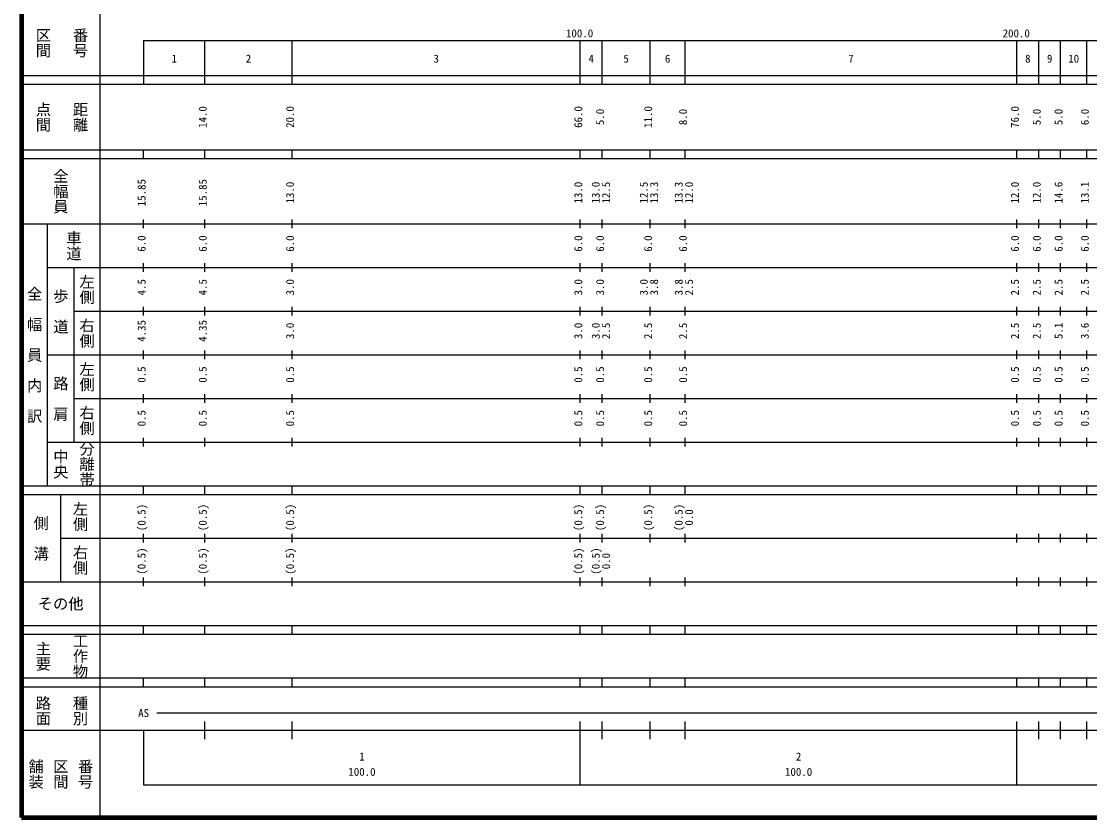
# Model space of a CAD drawing. Units: millimetres on the paper, enlarged 1000 times. Extents: x 40000 to 680000, y 20000 to 380000.
# Drawn here: x 40000 to 284651, y 20000 to 202409 of the extents above; entities that cross this region are included whole.
import ezdxf
from ezdxf.enums import TextEntityAlignment as Align

# ---------------------------------------------------------------- set-up
doc = ezdxf.new("R2010")
doc.units = ezdxf.units.MM
doc.header["$LTSCALE"] = 1000
doc.layers.add('M-TTL', color=2, linetype='Continuous', lineweight=140)
doc.layers.add('M-TTL-BAND', color=7, linetype='Continuous', lineweight=25)
doc.styles.add('@ＭＳ ゴシック', font='')
doc.styles.add('ＭＳ ゴシック', font='')
doc.styles.get('@ＭＳ ゴシック').set_extended_font_data('@MS Gothic')
doc.styles.get('ＭＳ ゴシック').set_extended_font_data('MS Gothic')

msp = doc.modelspace()

# ---------------------------------------------------------------- linework, layer by layer
at = {"layer": 'M-TTL'}
for p, q in [((40000, 380000), (40000, 20000)), ((40000, 20000), (680000, 20000))]:
    msp.add_line(p, q, dxfattribs=at)
at = {"layer": 'M-TTL-BAND'}
for p, q in [((58000, 370000), (58000, 20000)), ((68000, 198000), (579000, 198000)), ((68000, 198000), (68000, 188000)), ((82000, 188000), (82000, 198000)), ((102000, 188000), (102000, 198000)), ((168000, 188000), (168000, 198000)), ((173000, 188000), (173000, 198000)), ((184000, 188000), (184000, 198000)), ((192000, 188000), (192000, 198000)), ((268000, 188000), (268000, 198000)), ((273000, 188000), (273000, 198000)), ((278000, 188000), (278000, 198000)), ((284000, 188000), (284000, 198000)), ((40000, 190000), (579000, 190000)), ((40000, 188000), (579000, 188000)), ((40000, 173000), (579000, 173000)), ((68000, 171000), (68000, 173000)), ((82000, 171000), (82000, 173000)), ((102000, 171000), (102000, 173000)), ((168000, 171000), (168000, 173000)), ((173000, 171000), (173000, 173000)), ((184000, 171000), (184000, 173000)), ((192000, 171000), (192000, 173000)), ((268000, 171000), (268000, 173000)), ((273000, 171000), (273000, 173000)), ((278000, 171000), (278000, 173000)), ((284000, 171000), (284000, 173000)), ((40000, 171000), (579000, 171000)), ((68000, 155000), (68000, 157000)), ((82000, 155000), (82000, 157000)), ((102000, 155000), (102000, 157000)), ((168000, 155000), (168000, 157000)), ((173000, 155000), (173000, 157000)), ((184000, 155000), (184000, 157000)), ((192000, 155000), (192000, 157000)), ((268000, 155000), (268000, 157000)), ((273000, 155000), (273000, 157000)), ((278000, 155000), (278000, 157000)), ((284000, 155000), (284000, 157000)), ((40000, 156000), (579000, 156000)), ((46000, 96000), (46000, 156000)), ((68000, 145000), (68000, 147000)), ((82000, 145000), (82000, 147000)), ((102000, 145000), (102000, 147000)), ((168000, 145000), (168000, 147000)), ((173000, 145000), (173000, 147000)), ((184000, 145000), (184000, 147000)), ((192000, 145000), (192000, 147000)), ((268000, 145000), (268000, 147000)), ((273000, 145000), (273000, 147000)), ((278000, 145000), (278000, 147000)), ((284000, 145000), (284000, 147000)), ((46000, 146000), (579000, 146000)), ((52000, 146000), (52000, 106000)), ((52000, 136000), (579000, 136000)), ((68000, 135000), (68000, 137000)), ((82000, 135000), (82000, 137000)), ((102000, 135000), (102000, 137000)), ((168000, 135000), (168000, 137000)), ((173000, 135000), (173000, 137000)), ((184000, 135000), (184000, 137000)), ((192000, 135000), (192000, 137000)), ((268000, 135000), (268000, 137000)), ((273000, 135000), (273000, 137000)), ((278000, 135000), (278000, 137000)), ((284000, 135000), (284000, 137000)), ((46000, 126000), (579000, 126000)), ((68000, 125000), (68000, 127000)), ((82000, 125000), (82000, 127000)), ((102000, 125000), (102000, 127000)), ((168000, 125000), (168000, 127000)), ((173000, 125000), (173000, 127000)), ((184000, 125000), (184000, 127000)), ((192000, 125000), (192000, 127000)), ((268000, 125000), (268000, 127000)), ((273000, 125000), (273000, 127000)), ((278000, 125000), (278000, 127000)), ((284000, 125000), (284000, 127000)), ((52000, 116000), (579000, 116000)), ((68000, 115000), (68000, 117000)), ((82000, 115000), (82000, 117000)), ((102000, 115000), (102000, 117000)), ((168000, 115000), (168000, 117000)), ((173000, 115000), (173000, 117000)), ((184000, 115000), (184000, 117000)), ((192000, 115000), (192000, 117000)), ((268000, 115000), (268000, 117000)), ((273000, 115000), (273000, 117000)), ((278000, 115000), (278000, 117000)), ((284000, 115000), (284000, 117000)), ((46000, 106000), (579000, 106000)), ((68000, 105000), (68000, 107000)), ((82000, 105000), (82000, 107000)), ((102000, 105000), (102000, 107000)), ((168000, 105000), (168000, 107000)), ((173000, 105000), (173000, 107000)), ((184000, 105000), (184000, 107000)), ((192000, 105000), (192000, 107000)), ((268000, 105000), (268000, 107000)), ((273000, 105000), (273000, 107000)), ((278000, 105000), (278000, 107000)), ((284000, 105000), (284000, 107000)), ((40000, 96000), (579000, 96000)), ((68000, 94000), (68000, 96000)), ((82000, 94000), (82000, 96000)), ((102000, 94000), (102000, 96000)), ((168000, 94000), (168000, 96000)), ((173000, 94000), (173000, 96000)), ((184000, 94000), (184000, 96000)), ((192000, 94000), (192000, 96000)), ((268000, 94000), (268000, 96000)), ((273000, 94000), (273000, 96000)), ((278000, 94000), (278000, 96000)), ((284000, 94000), (284000, 96000)), ((40000, 94000), (579000, 94000)), ((49000, 94000), (49000, 74000)), ((49000, 84000), (579000, 84000)), ((68000, 83000), (68000, 85000)), ((82000, 83000), (82000, 85000)), ((102000, 83000), (102000, 85000)), ((168000, 83000), (168000, 85000)), ((173000, 83000), (173000, 85000)), ((184000, 83000), (184000, 85000)), ((192000, 83000), (192000, 85000)), ((268000, 83000), (268000, 85000)), ((273000, 83000), (273000, 85000)), ((278000, 83000), (278000, 85000)), ((284000, 83000), (284000, 85000)), ((40000, 74000), (579000, 74000)), ((68000, 73000), (68000, 75000)), ((82000, 73000), (82000, 75000)), ((102000, 73000), (102000, 75000)), ((168000, 73000), (168000, 75000)), ((173000, 73000), (173000, 75000)), ((184000, 73000), (184000, 75000)), ((192000, 73000), (192000, 75000)), ((268000, 73000), (268000, 75000)), ((273000, 73000), (273000, 75000)), ((278000, 73000), (278000, 75000)), ((284000, 73000), (284000, 75000)), ((40000, 64000), (579000, 64000)), ((68000, 62000), (68000, 64000)), ((82000, 62000), (82000, 64000)), ((102000, 62000), (102000, 64000)), ((168000, 62000), (168000, 64000)), ((173000, 62000), (173000, 64000)), ((184000, 62000), (184000, 64000)), ((192000, 62000), (192000, 64000)), ((268000, 62000), (268000, 64000)), ((273000, 62000), (273000, 64000)), ((278000, 62000), (278000, 64000)), ((284000, 62000), (284000, 64000)), ((40000, 62000), (579000, 62000)), ((40000, 52000), (579000, 52000)), ((68000, 50000), (68000, 52000)), ((82000, 50000), (82000, 52000)), ((102000, 50000), (102000, 52000)), ((168000, 50000), (168000, 52000)), ((173000, 50000), (173000, 52000)), ((184000, 50000), (184000, 52000)), ((192000, 50000), (192000, 52000)), ((268000, 50000), (268000, 52000)), ((273000, 50000), (273000, 52000)), ((278000, 50000), (278000, 52000)), ((284000, 50000), (284000, 52000)), ((40000, 50000), (579000, 50000)), ((71000, 44000), (565000, 44000)), ((82000, 38000), (82000, 42000)), ((102000, 38000), (102000, 42000)), ((168000, 27500), (168000, 42000)), ((173000, 38000), (173000, 42000)), ((184000, 38000), (184000, 42000)), ((192000, 38000), (192000, 42000)), ((268000, 27500), (268000, 42000)), ((273000, 38000), (273000, 42000)), ((278000, 38000), (278000, 42000)), ((284000, 38000), (284000, 42000)), ((40000, 40000), (579000, 40000)), ((68000, 40000), (68000, 27500)), ((68000, 27500), (579000, 27500))]:
    msp.add_line(p, q, dxfattribs=at)

# ---------------------------------------------------------------- texts
at = {"layer": 'M-TTL-BAND', "style": '@ＭＳ ゴシック'}
for s, p in [('区間', (45000, 197500)), ('番号', (53500, 197500)), ('点間', (45000, 180500)), ('距離', (53500, 180500)), ('全幅員', (49000, 163500)), ('車道', (52000, 151000)), ('左側', (55000, 141000)), ('全\u3000幅\u3000員\u3000内\u3000訳', (43000, 126000)), ('歩\u3000道', (49000, 136000)), ('右側', (55000, 131000)), ('左側', (55000, 121000)), ('路\u3000肩', (49000, 116000)), ('右側', (55000, 111000)), ('分離帯', (55000, 101000)), ('中央', (49000, 101000)), ('左側', (53500, 89000)), ('側\u3000溝', (44500, 84000)), ('右側', (53500, 79000)), ('工作物', (53500, 57000)), ('主要', (45000, 57000)), ('路面', (45000, 44500)), ('種別', (53500, 44500)), ('舗装', (43333, 30000)), ('区間', (49000, 30000)), ('番号', (54667, 30000))]:
    msp.add_text(s, height=2566, rotation=270, dxfattribs=at).set_placement(p, align=Align.MIDDLE_CENTER)
at = {"layer": 'M-TTL-BAND', "style": 'ＭＳ ゴシック'}
for s, p in [('100.0', (167844, 198195)), ('200.0', (267844, 198195)), ('1', (75000, 192405)), ('2', (92000, 192405)), ('3', (135000, 192405)), ('4', (170500, 192405)), ('5', (178500, 192405)), ('6', (188000, 192405)), ('7', (230000, 192405)), ('8', (270500, 192405)), ('9', (275500, 192405)), ('10', (281000, 192405)), ('AS', (68000, 42500)), ('1', (118000, 32523)), ('2', (218000, 32523)), ('100.0', (118000, 29033)), ('100.0', (218000, 29033))]:
    msp.add_text(s, height=1833, dxfattribs=at).set_placement(p, align=Align.BOTTOM_CENTER)
for s, p in [('14.0', (83000, 180500)), ('20.0', (103000, 180500)), ('66.0', (169000, 180500)), ('5.0', (174000, 180500)), ('11.0', (185000, 180500)), ('8.0', (193000, 180500)), ('76.0', (269000, 180500)), ('5.0', (274000, 180500)), ('5.0', (279000, 180500)), ('6.0', (285000, 180500)), ('15.85', (69000, 163174)), ('15.85', (83000, 163174)), ('13.0', (103000, 163174)), ('13.0', (169000, 163174)), ('13.0', (173000, 163174)), ('12.5', (175370, 163174)), ('12.5', (184000, 163174)), ('13.3', (186370, 163174)), ('13.3', (192000, 163174)), ('12.0', (194370, 163174)), ('12.0', (269000, 163174)), ('12.0', (274000, 163174)), ('14.6', (279000, 163174)), ('13.1', (285000, 163174)), ('6.0', (69000, 151500)), ('6.0', (83000, 151500)), ('6.0', (103000, 151500)), ('6.0', (169000, 151500)), ('6.0', (174000, 151500)), ('6.0', (185000, 151500)), ('6.0', (193000, 151500)), ('6.0', (269000, 151500)), ('6.0', (274000, 151500)), ('6.0', (279000, 151500)), ('6.0', (285000, 151500)), ('4.5', (69000, 141500)), ('4.5', (83000, 141500)), ('3.0', (103000, 141500)), ('3.0', (169000, 141500)), ('3.0', (174000, 141500)), ('3.0', (184000, 141500)), ('3.8', (186370, 141500)), ('3.8', (192000, 141500)), ('2.5', (194370, 141500)), ('2.5', (269000, 141500)), ('2.5', (274000, 141500)), ('2.5', (279000, 141500)), ('2.5', (285000, 141500)), ('4.35', (69000, 131500)), ('4.35', (83000, 131500)), ('3.0', (103000, 131500)), ('3.0', (169000, 131500)), ('3.0', (173000, 131500)), ('2.5', (175370, 131500)), ('2.5', (185000, 131500)), ('2.5', (193000, 131500)), ('2.5', (269000, 131500)), ('2.5', (274000, 131500)), ('5.1', (279000, 131500)), ('3.6', (285000, 131500)), ('0.5', (69000, 121500)), ('0.5', (83000, 121500)), ('0.5', (103000, 121500)), ('0.5', (169000, 121500)), ('0.5', (174000, 121500)), ('0.5', (185000, 121500)), ('0.5', (193000, 121500)), ('0.5', (269000, 121500)), ('0.5', (274000, 121500)), ('0.5', (279000, 121500)), ('0.5', (285000, 121500)), ('0.5', (69000, 111500)), ('0.5', (83000, 111500)), ('0.5', (103000, 111500)), ('0.5', (169000, 111500)), ('0.5', (174000, 111500)), ('0.5', (185000, 111500)), ('0.5', (193000, 111500)), ('0.5', (269000, 111500)), ('0.5', (274000, 111500)), ('0.5', (279000, 111500)), ('0.5', (285000, 111500)), ('(0.5)', (69000, 88764)), ('(0.5)', (83000, 88764)), ('(0.5)', (103000, 88764)), ('(0.5)', (169000, 88764)), ('(0.5)', (174000, 88764)), ('(0.5)', (185000, 88764)), ('(0.5)', (192000, 88764)), ('0.0', (194370, 88764)), ('(0.5)', (69000, 78764)), ('(0.5)', (83000, 78764)), ('(0.5)', (103000, 78764)), ('(0.5)', (169000, 78764)), ('(0.5)', (173000, 78764)), ('0.0', (175370, 78764))]:
    msp.add_text(s, height=1833, rotation=90, dxfattribs=at).set_placement(p, align=Align.BOTTOM_CENTER)
msp.add_text('その他', height=2566, dxfattribs=at).set_placement((49000, 69000), align=Align.MIDDLE_CENTER)

doc.saveas('drawing.dxf')
